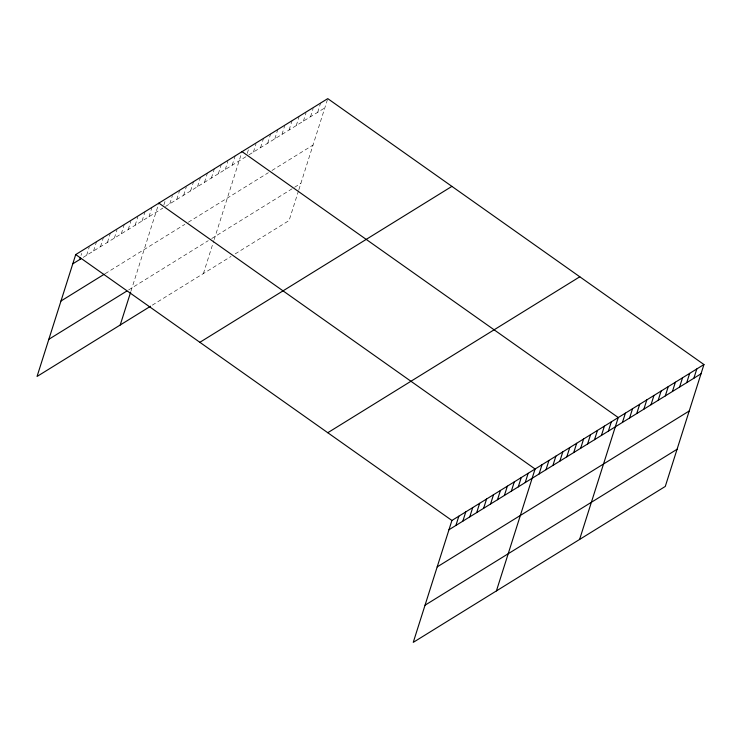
<?xml version="1.0" encoding="UTF-8"?>
<svg xmlns="http://www.w3.org/2000/svg" width="741" height="741" viewBox="0 0 741 741"><rect width="100%" height="100%" fill="white"/><g stroke="black" fill="none" stroke-linecap="round" stroke-linejoin="round"><path stroke-width="0.56" stroke-dasharray="3.71 2.78" d="M81.019 255.423L81.667 253.366M86.641 255.256L89.253 247.022M93.57 250.967L96.515 241.696M100.498 246.679L103.444 237.407M107.436 242.39L110.372 233.128M114.364 238.102L116.976 229.867M121.292 233.813L124.238 224.551M128.23 229.525L130.842 221.29M135.158 225.236L137.77 217.002M142.087 220.957L145.032 211.685M149.024 216.668L151.961 207.397M131 291.028L158.889 203.108M163.863 204.998L165.827 198.82M169.809 203.803L172.431 195.559M176.747 199.514L179.683 190.242M183.675 195.226L186.287 186.982M190.604 190.937L193.549 181.665M197.541 186.649L200.478 177.377M204.47 182.36L207.406 173.088M211.398 178.072L214.344 168.8M218.326 173.783L221.272 164.511M225.264 169.494L227.876 161.251M232.192 165.206L235.129 155.934M203.395 273.549L213.834 240.63M214.177 239.565L242.066 151.646M247.244 153.406L249.208 147.227M253.403 152.081L256.015 143.837M260.545 147.663L263.49 138.391M267.686 143.245L270.632 133.973M274.828 138.826L277.773 129.555M281.969 134.408L284.581 126.165M289.11 129.99L292.047 120.718M296.252 125.572L299.188 116.3M303.393 121.154L306.005 112.91M310.535 116.735L313.147 108.501M317.676 112.317L320.612 103.045M298.521 190.798L289.083 220.531L234.638 254.219M298.855 189.733L327.754 98.627M83.177 257.405L162.881 208.091M165.484 206.48L246.262 156.499M248.939 154.841L324.817 107.899M105.176 273.67L184.88 224.347M188.344 222.207L268.39 172.681M271.966 170.476L313.026 145.069M128.545 289.981L208.258 240.668M211.722 238.528L293.732 187.779M294.631 187.232L300.874 183.36M152.276 305.172L231.062 256.432"/><path stroke-width="1.11" d="M703.95 364.535L451.917 520.469L413.246 642.373L665.279 486.439L703.95 364.535L327.754 98.627L75.721 254.561L37.05 376.465L150.543 306.246M79.713 259.545L80.361 257.488M120.218 325.003L130.666 292.084M455.9 525.452L458.846 516.181M462.838 521.164L465.774 511.892M469.766 516.875L472.702 507.604M476.695 512.587L479.64 503.315M483.623 508.298L486.568 499.026M490.561 504.01L493.497 494.738M497.489 499.721L500.434 490.449M504.417 495.433L507.363 486.161M511.355 491.144L514.291 481.872M518.283 486.856L521.219 477.584M525.212 482.567L528.157 473.295M496.414 590.91L535.085 469.007L158.889 203.108M539.077 473.99L542.014 464.727M546.006 469.701L548.951 460.439M552.934 465.413L555.88 456.15M559.872 461.124L562.808 451.862M566.8 456.836L569.736 447.573M573.729 452.556L576.674 443.285M580.666 448.268L583.602 438.996M587.594 443.979L590.531 434.708M594.523 439.691L597.468 430.419M601.451 435.402L604.397 426.131M608.389 431.114L611.325 421.842M579.592 539.457L618.253 417.554L242.066 151.646M622.459 422.407L625.395 413.135M629.6 417.989L632.536 408.717M636.741 413.571L639.678 404.299M643.883 409.152L646.819 399.881M651.024 404.734L653.96 395.462M658.165 400.316L661.102 391.044M665.307 395.898L668.243 386.626M672.448 391.48L675.384 382.208M679.59 387.061L682.526 377.79M686.731 382.643L689.667 373.371M693.872 378.225L696.809 368.953M72.775 263.833L81.445 258.47M60.984 301.003L104.305 274.198M48.841 339.295L126.813 291.056M199.866 342.314L451.899 186.38M327.772 432.725L579.805 276.782M448.972 529.741L701.014 373.807M437.181 566.911L689.223 410.977M425.038 605.202L677.07 449.268M75.721 254.561L451.917 520.469"/></g></svg>
